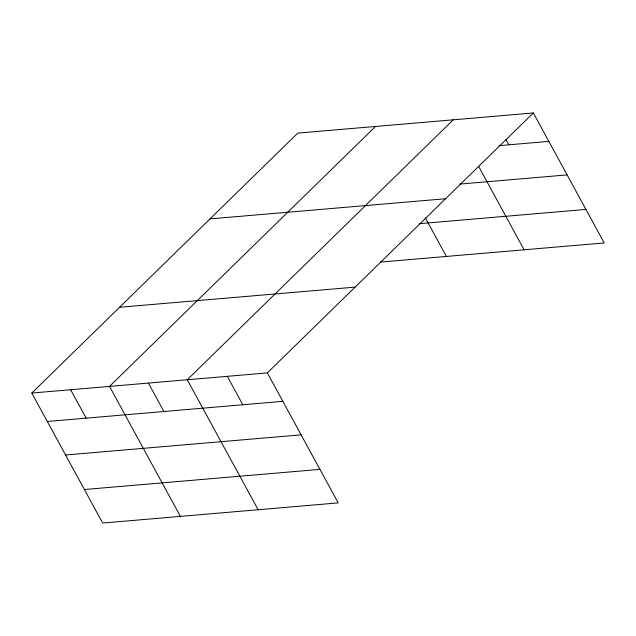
<?xml version="1.0" encoding="UTF-8"?>
<svg xmlns="http://www.w3.org/2000/svg" width="636" height="636" viewBox="0 0 636 636"><rect width="100%" height="100%" fill="white"/><g stroke="black" fill="none" stroke-linecap="round" stroke-linejoin="round"><path stroke-width="0.95" d="M31.8 393.056L267.343 372.903L338.217 502.885L102.666 523.038L31.8 393.056L297.783 133.115L533.334 112.962L604.2 242.944L380.312 262.096M375.518 126.461L109.527 386.402L180.401 516.392M453.245 119.814L187.262 379.756L258.129 509.738M267.343 372.903L533.334 112.962M499.022 145.652L548.828 141.391M459.812 184.082L567.105 174.9M210.007 218.895L445.558 198.742M419.37 223.681L585.931 209.427M119.576 307.275L355.119 287.122M47.303 421.485L282.845 401.332M65.572 455.002L301.114 434.841M84.397 489.529L319.94 469.376M505.97 139.642L508.784 144.817M478.582 166.282L524.112 249.797M425.285 217.75L446.385 256.443M227.306 376.329L242.801 404.758M148.395 383.079L163.897 411.508M70.668 389.733L86.162 418.162"/></g></svg>
